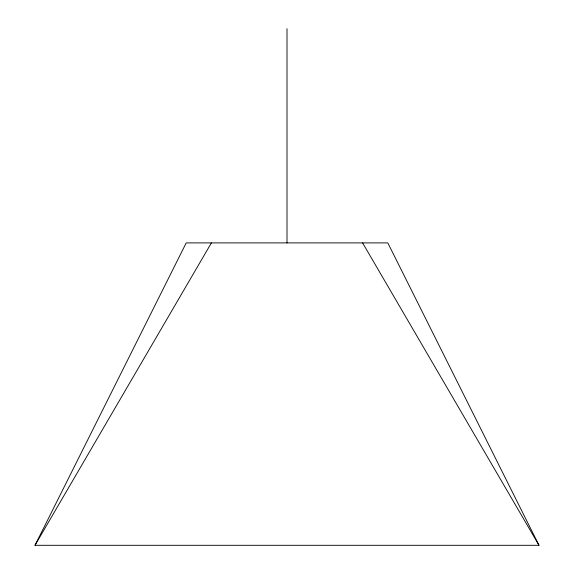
<?xml version="1.0" encoding="UTF-8"?>
<svg xmlns="http://www.w3.org/2000/svg" width="574" height="574" viewBox="0 0 574 574"><rect width="100%" height="100%" fill="white"/><g stroke="black" fill="none" stroke-linecap="round" stroke-linejoin="round"><path stroke-width="0.86" d="M35 545.3L186.198 242.902L387.802 242.902L539 545.3L35 545.3L211.397 242.902M362.603 242.902L539 545.3M287 28.7L287 242.902"/></g></svg>
